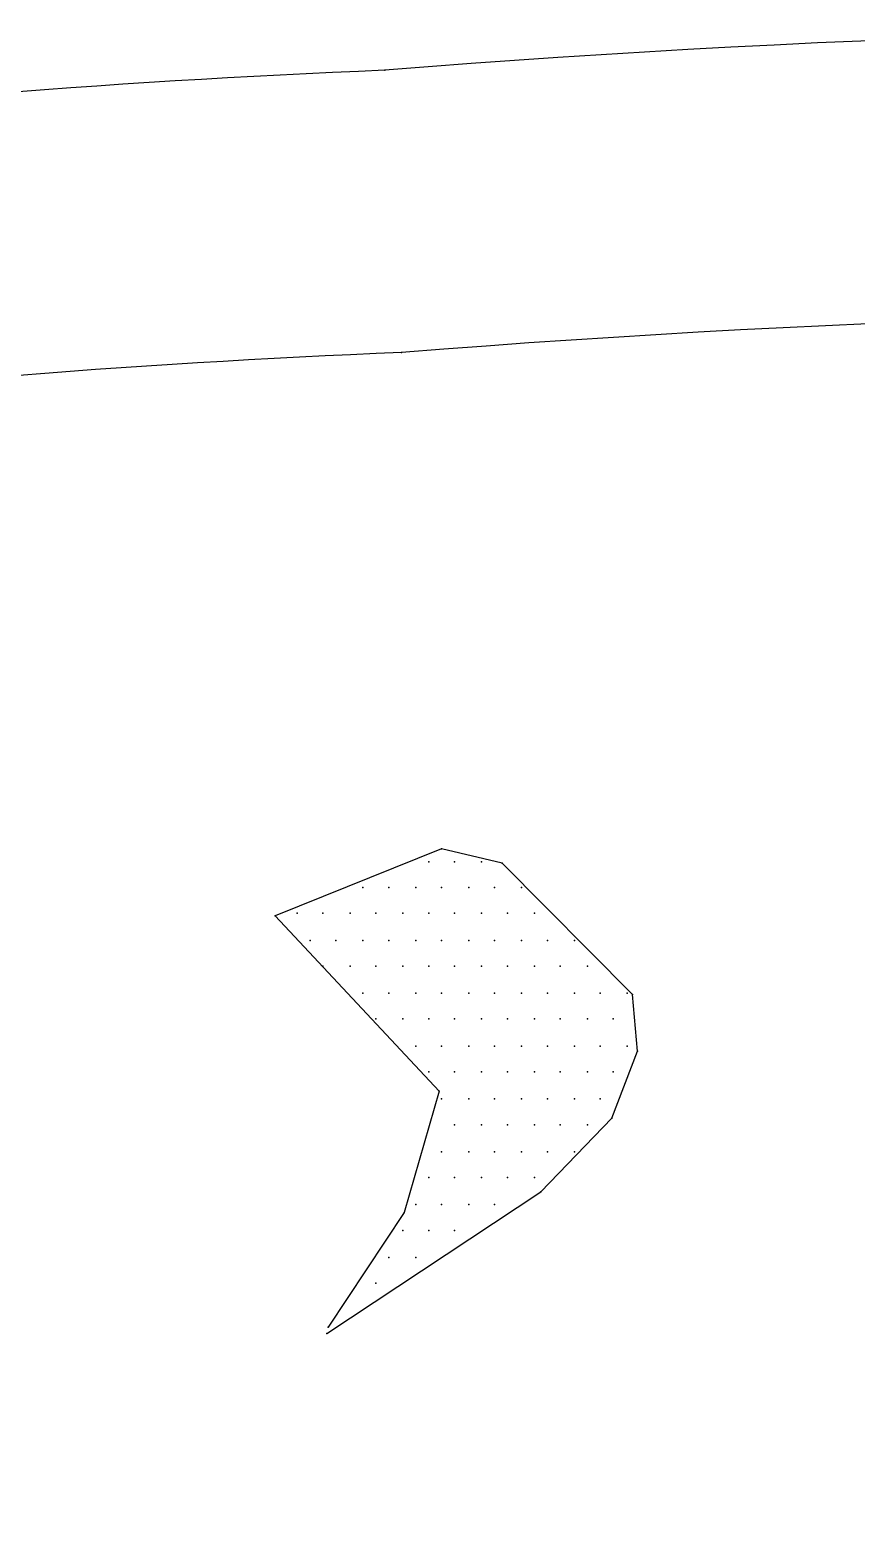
# Model space of a CAD drawing. Extents: x 204392 to 206166, y 706239 to 707835.
# Drawn here: x 204736.23 to 204743, y 707764.02 to 707776.21 of the extents above; entities that cross this region are included whole.
import ezdxf

# ---------------------------------------------------------------- set-up
doc = ezdxf.new("R2010")
doc.units = 0
doc.header["$LTSCALE"] = 7
doc.header["$MEASUREMENT"] = 0
doc.layers.add('FNCP001', color=2, linetype='Continuous')
doc.layers.add('KOTERET', color=1, linetype='Continuous')

# ---------------------------------------------------------------- blocks, each defined once
blk = doc.blocks.new('elips')
at = {"layer": 'KOTERET', "color": 1, "linetype": 'Continuous'}
for points in [[(183499.1831, 676929.4187, 0.06433), (183486.4417, 676932.9339, 0.055067), (183475.12, 676933.2717, 0.081051), (183461.7451, 676930.5218, 0.05642), (183453.2737, 676926.1409, 0.170965), (183446.7604, 676918.5457, 0.076819), (183445.7682, 676914.0539, 0.118306), (183447.3569, 676907.2082, 0.129737), (183452.4345, 676901.4391, 0.070189), (183462.3732, 676896.2032, 0.047922), (183469.826, 676894.3083, 0.049022), (183480.4932, 676893.543, 0.072792), (183496.0954, 676896.2454, 0.1248), (183506.3456, 676901.8508, 0.103709), (183511.9774, 676909.8156, 0.036886), (183512.3891, 676911.5627, 0.106536), (183512.1041, 676916.6878, 0.106243), (183507.037, 676924.4255, 0.106919), (183499.1831, 676929.4187)], [(183470.016, 676895.4537, 0.049045), (183480.4615, 676894.7042, 0.072972), (183495.7682, 676897.3644, 0.125195), (183505.5539, 676902.7006, 0.103069), (183510.8901, 676910.222, 0.035565), (183511.2437, 676911.7474, 0.105225), (183511.0009, 676916.3288, 0.105504), (183506.2242, 676923.6021, 0.107235), (183498.7609, 676928.3419, 0.064474), (183486.278, 676931.7833, 0.055181), (183475.1886, 676932.1158, 0.081162), (183462.1621, 676929.4398, 0.05669), (183453.886, 676925.1539, 0.171614), (183447.8425, 676918.1287, 0.076301), (183446.9293, 676914.0117, 0.117637), (183448.3967, 676907.7307, 0.130118), (183453.0995, 676902.3945, 0.070334), (183462.7691, 676897.2958, 0.047983), (183470.016, 676895.4537)]]:
    blk.add_lwpolyline(points, format="xyb", dxfattribs=at)
at = {"layer": 'KOTERET', "color": 2, "linetype": 'Continuous'}
for points in [[(183475.3522, 676930.0837), (183474.6714, 676929.8093)], [(183475.6003, 676930.0257), (183475.3522, 676930.0837)], [(183475.2995, 676930.0309), (183475.2995, 676930.0309)], [(183475.405, 676930.0309), (183475.405, 676930.0309)], [(183475.5159, 676930.0309), (183475.5159, 676930.0309)], [(183476.1334, 676929.4873), (183475.6003, 676930.0257)], [(183475.0303, 676929.9254), (183475.0303, 676929.9254)], [(183475.1358, 676929.9254), (183475.1358, 676929.9254)], [(183475.2467, 676929.9254), (183475.2467, 676929.9254)], [(183475.3522, 676929.9254), (183475.3522, 676929.9254)], [(183475.4631, 676929.9254), (183475.4631, 676929.9254)], [(183475.5686, 676929.9254), (183475.5686, 676929.9254)], [(183475.6795, 676929.9254), (183475.6795, 676929.9254)], [(183474.7611, 676929.8198), (183474.7611, 676929.8198)], [(183474.8667, 676929.8198), (183474.8667, 676929.8198)], [(183474.9775, 676929.8198), (183474.9775, 676929.8198)], [(183475.0831, 676929.8198), (183475.0831, 676929.8198)], [(183475.1939, 676929.8198), (183475.1939, 676929.8198)], [(183475.2995, 676929.8198), (183475.2995, 676929.8198)], [(183475.405, 676929.8198), (183475.405, 676929.8198)], [(183475.5159, 676929.8198), (183475.5159, 676929.8198)], [(183475.6214, 676929.8198), (183475.6214, 676929.8198)], [(183475.7323, 676929.8198), (183475.7323, 676929.8198)], [(183474.6714, 676929.8093), (183475.3417, 676929.0914)], [(183474.8139, 676929.709), (183474.8139, 676929.709)], [(183474.9194, 676929.709), (183474.9194, 676929.709)], [(183475.0303, 676929.709), (183475.0303, 676929.709)], [(183475.1358, 676929.709), (183475.1358, 676929.709)], [(183475.2467, 676929.709), (183475.2467, 676929.709)], [(183475.3522, 676929.709), (183475.3522, 676929.709)], [(183475.4631, 676929.709), (183475.4631, 676929.709)], [(183475.5686, 676929.709), (183475.5686, 676929.709)], [(183475.6795, 676929.709), (183475.6795, 676929.709)], [(183475.7851, 676929.709), (183475.7851, 676929.709)], [(183475.8959, 676929.709), (183475.8959, 676929.709)], [(183474.8667, 676929.6034), (183474.8667, 676929.6034)], [(183474.9775, 676929.6034), (183474.9775, 676929.6034)], [(183475.0831, 676929.6034), (183475.0831, 676929.6034)], [(183475.1939, 676929.6034), (183475.1939, 676929.6034)], [(183475.2995, 676929.6034), (183475.2995, 676929.6034)], [(183475.405, 676929.6034), (183475.405, 676929.6034)], [(183475.5159, 676929.6034), (183475.5159, 676929.6034)], [(183475.6214, 676929.6034), (183475.6214, 676929.6034)], [(183475.7323, 676929.6034), (183475.7323, 676929.6034)], [(183475.8378, 676929.6034), (183475.8378, 676929.6034)], [(183475.9487, 676929.6034), (183475.9487, 676929.6034)], [(183475.0303, 676929.4926), (183475.0303, 676929.4926)], [(183475.1358, 676929.4926), (183475.1358, 676929.4926)], [(183475.2467, 676929.4926), (183475.2467, 676929.4926)], [(183475.3522, 676929.4926), (183475.3522, 676929.4926)], [(183475.4631, 676929.4926), (183475.4631, 676929.4926)], [(183475.5686, 676929.4926), (183475.5686, 676929.4926)], [(183475.6795, 676929.4926), (183475.6795, 676929.4926)], [(183475.7851, 676929.4926), (183475.7851, 676929.4926)], [(183475.8959, 676929.4926), (183475.8959, 676929.4926)], [(183476.0015, 676929.4926), (183476.0015, 676929.4926)], [(183476.1123, 676929.4926), (183476.1123, 676929.4926)], [(183476.1545, 676929.2551), (183476.1334, 676929.4873)], [(183475.0831, 676929.387), (183475.0831, 676929.387)], [(183475.1939, 676929.387), (183475.1939, 676929.387)], [(183475.2995, 676929.387), (183475.2995, 676929.387)], [(183475.405, 676929.387), (183475.405, 676929.387)], [(183475.5159, 676929.387), (183475.5159, 676929.387)], [(183475.6214, 676929.387), (183475.6214, 676929.387)], [(183475.7323, 676929.387), (183475.7323, 676929.387)], [(183475.8378, 676929.387), (183475.8378, 676929.387)], [(183475.9487, 676929.387), (183475.9487, 676929.387)], [(183476.0542, 676929.387), (183476.0542, 676929.387)], [(183475.2467, 676929.2762), (183475.2467, 676929.2762)], [(183475.3522, 676929.2762), (183475.3522, 676929.2762)], [(183475.4631, 676929.2762), (183475.4631, 676929.2762)], [(183475.5686, 676929.2762), (183475.5686, 676929.2762)], [(183475.6795, 676929.2762), (183475.6795, 676929.2762)], [(183475.7851, 676929.2762), (183475.7851, 676929.2762)], [(183475.8959, 676929.2762), (183475.8959, 676929.2762)], [(183476.0015, 676929.2762), (183476.0015, 676929.2762)], [(183476.1123, 676929.2762), (183476.1123, 676929.2762)], [(183476.049, 676928.9806), (183476.1545, 676929.2551)], [(183475.2995, 676929.1706), (183475.2995, 676929.1706)], [(183475.405, 676929.1706), (183475.405, 676929.1706)], [(183475.5159, 676929.1706), (183475.5159, 676929.1706)], [(183475.6214, 676929.1706), (183475.6214, 676929.1706)], [(183475.7323, 676929.1706), (183475.7323, 676929.1706)], [(183475.8378, 676929.1706), (183475.8378, 676929.1706)], [(183475.9487, 676929.1706), (183475.9487, 676929.1706)], [(183476.0542, 676929.1706), (183476.0542, 676929.1706)], [(183475.3417, 676929.0914), (183475.1992, 676928.5953)], [(183475.3522, 676929.0598), (183475.3522, 676929.0598)], [(183475.4631, 676929.0598), (183475.4631, 676929.0598)], [(183475.5686, 676929.0598), (183475.5686, 676929.0598)], [(183475.6795, 676929.0598), (183475.6795, 676929.0598)], [(183475.7851, 676929.0598), (183475.7851, 676929.0598)], [(183475.8959, 676929.0598), (183475.8959, 676929.0598)], [(183476.0015, 676929.0598), (183476.0015, 676929.0598)], [(183475.7587, 676928.6797), (183476.049, 676928.9806)], [(183475.405, 676928.9542), (183475.405, 676928.9542)], [(183475.5159, 676928.9542), (183475.5159, 676928.9542)], [(183475.6214, 676928.9542), (183475.6214, 676928.9542)], [(183475.7323, 676928.9542), (183475.7323, 676928.9542)], [(183475.8378, 676928.9542), (183475.8378, 676928.9542)], [(183475.9487, 676928.9542), (183475.9487, 676928.9542)], [(183475.3522, 676928.8434), (183475.3522, 676928.8434)], [(183475.4631, 676928.8434), (183475.4631, 676928.8434)], [(183475.5686, 676928.8434), (183475.5686, 676928.8434)], [(183475.6795, 676928.8434), (183475.6795, 676928.8434)], [(183475.7851, 676928.8434), (183475.7851, 676928.8434)], [(183475.8959, 676928.8434), (183475.8959, 676928.8434)], [(183475.2995, 676928.7378), (183475.2995, 676928.7378)], [(183475.405, 676928.7378), (183475.405, 676928.7378)], [(183475.5159, 676928.7378), (183475.5159, 676928.7378)], [(183475.6214, 676928.7378), (183475.6214, 676928.7378)], [(183475.7323, 676928.7378), (183475.7323, 676928.7378)], [(183474.8825, 676928.0991), (183475.7587, 676928.6797)], [(183475.2467, 676928.627), (183475.2467, 676928.627)], [(183475.3522, 676928.627), (183475.3522, 676928.627)], [(183475.4631, 676928.627), (183475.4631, 676928.627)], [(183475.5686, 676928.627), (183475.5686, 676928.627)], [(183475.1992, 676928.5953), (183474.8878, 676928.1255)], [(183475.1939, 676928.5214), (183475.1939, 676928.5214)], [(183475.2995, 676928.5214), (183475.2995, 676928.5214)], [(183475.405, 676928.5214), (183475.405, 676928.5214)], [(183475.1358, 676928.4105), (183475.1358, 676928.4105)], [(183475.2467, 676928.4105), (183475.2467, 676928.4105)], [(183475.0831, 676928.305), (183475.0831, 676928.305)]]:
    blk.add_lwpolyline(points, dxfattribs=at)
at = {"layer": 'KOTERET', "color": 1}
for p in [(183475.12, 676933.2717), (183475.1886, 676932.1158), (183475.3522, 676930.0837), (183475.3522, 676930.0837), (183475.2995, 676930.0309), (183475.2995, 676930.0309), (183475.405, 676930.0309), (183475.405, 676930.0309), (183475.5159, 676930.0309), (183475.5159, 676930.0309), (183475.6003, 676930.0257), (183475.6003, 676930.0257), (183475.0303, 676929.9254), (183475.0303, 676929.9254), (183475.1358, 676929.9254), (183475.1358, 676929.9254), (183475.2467, 676929.9254), (183475.2467, 676929.9254), (183475.3522, 676929.9254), (183475.3522, 676929.9254), (183475.4631, 676929.9254), (183475.4631, 676929.9254), (183475.5686, 676929.9254), (183475.5686, 676929.9254), (183475.6795, 676929.9254), (183475.6795, 676929.9254), (183474.7611, 676929.8198), (183474.7611, 676929.8198), (183474.8667, 676929.8198), (183474.8667, 676929.8198), (183474.9775, 676929.8198), (183474.9775, 676929.8198), (183475.0831, 676929.8198), (183475.0831, 676929.8198), (183475.1939, 676929.8198), (183475.1939, 676929.8198), (183475.2995, 676929.8198), (183475.2995, 676929.8198), (183475.405, 676929.8198), (183475.405, 676929.8198), (183475.5159, 676929.8198), (183475.5159, 676929.8198), (183475.6214, 676929.8198), (183475.6214, 676929.8198), (183475.7323, 676929.8198), (183475.7323, 676929.8198), (183474.6714, 676929.8093), (183474.6714, 676929.8093), (183474.8139, 676929.709), (183474.8139, 676929.709), (183474.9194, 676929.709), (183474.9194, 676929.709), (183475.0303, 676929.709), (183475.0303, 676929.709), (183475.1358, 676929.709), (183475.1358, 676929.709), (183475.2467, 676929.709), (183475.2467, 676929.709), (183475.3522, 676929.709), (183475.3522, 676929.709), (183475.4631, 676929.709), (183475.4631, 676929.709), (183475.5686, 676929.709), (183475.5686, 676929.709), (183475.6795, 676929.709), (183475.6795, 676929.709), (183475.7851, 676929.709), (183475.7851, 676929.709), (183475.8959, 676929.709), (183475.8959, 676929.709), (183474.8667, 676929.6034), (183474.8667, 676929.6034), (183474.9775, 676929.6034), (183474.9775, 676929.6034), (183475.0831, 676929.6034), (183475.0831, 676929.6034), (183475.1939, 676929.6034), (183475.1939, 676929.6034), (183475.2995, 676929.6034), (183475.2995, 676929.6034), (183475.405, 676929.6034), (183475.405, 676929.6034), (183475.5159, 676929.6034), (183475.5159, 676929.6034), (183475.6214, 676929.6034), (183475.6214, 676929.6034), (183475.7323, 676929.6034), (183475.7323, 676929.6034), (183475.8378, 676929.6034), (183475.8378, 676929.6034), (183475.9487, 676929.6034), (183475.9487, 676929.6034), (183475.0303, 676929.4926), (183475.0303, 676929.4926), (183475.1358, 676929.4926), (183475.1358, 676929.4926), (183475.2467, 676929.4926), (183475.2467, 676929.4926), (183475.3522, 676929.4926), (183475.3522, 676929.4926), (183475.4631, 676929.4926), (183475.4631, 676929.4926), (183475.5686, 676929.4926), (183475.5686, 676929.4926), (183475.6795, 676929.4926), (183475.6795, 676929.4926), (183475.7851, 676929.4926), (183475.7851, 676929.4926), (183475.8959, 676929.4926), (183475.8959, 676929.4926), (183476.0015, 676929.4926), (183476.0015, 676929.4926), (183476.1123, 676929.4926), (183476.1123, 676929.4926), (183476.1334, 676929.4873), (183476.1334, 676929.4873), (183475.0831, 676929.387), (183475.0831, 676929.387), (183475.1939, 676929.387), (183475.1939, 676929.387), (183475.2995, 676929.387), (183475.2995, 676929.387), (183475.405, 676929.387), (183475.405, 676929.387), (183475.5159, 676929.387), (183475.5159, 676929.387), (183475.6214, 676929.387), (183475.6214, 676929.387), (183475.7323, 676929.387), (183475.7323, 676929.387), (183475.8378, 676929.387), (183475.8378, 676929.387), (183475.9487, 676929.387), (183475.9487, 676929.387), (183476.0542, 676929.387), (183476.0542, 676929.387), (183475.2467, 676929.2762), (183475.2467, 676929.2762), (183475.3522, 676929.2762), (183475.3522, 676929.2762), (183475.4631, 676929.2762), (183475.4631, 676929.2762), (183475.5686, 676929.2762), (183475.5686, 676929.2762), (183475.6795, 676929.2762), (183475.6795, 676929.2762), (183475.7851, 676929.2762), (183475.7851, 676929.2762), (183475.8959, 676929.2762), (183475.8959, 676929.2762), (183476.0015, 676929.2762), (183476.0015, 676929.2762), (183476.1123, 676929.2762), (183476.1123, 676929.2762), (183476.1545, 676929.2551), (183476.1545, 676929.2551), (183475.2995, 676929.1706), (183475.2995, 676929.1706), (183475.405, 676929.1706), (183475.405, 676929.1706), (183475.5159, 676929.1706), (183475.5159, 676929.1706), (183475.6214, 676929.1706), (183475.6214, 676929.1706), (183475.7323, 676929.1706), (183475.7323, 676929.1706), (183475.8378, 676929.1706), (183475.8378, 676929.1706), (183475.9487, 676929.1706), (183475.9487, 676929.1706), (183476.0542, 676929.1706), (183476.0542, 676929.1706), (183475.3417, 676929.0914), (183475.3417, 676929.0914), (183475.3522, 676929.0598), (183475.3522, 676929.0598), (183475.4631, 676929.0598), (183475.4631, 676929.0598), (183475.5686, 676929.0598), (183475.5686, 676929.0598), (183475.6795, 676929.0598), (183475.6795, 676929.0598), (183475.7851, 676929.0598), (183475.7851, 676929.0598), (183475.8959, 676929.0598), (183475.8959, 676929.0598), (183476.0015, 676929.0598), (183476.0015, 676929.0598), (183476.049, 676928.9806), (183476.049, 676928.9806), (183475.405, 676928.9542), (183475.405, 676928.9542), (183475.5159, 676928.9542), (183475.5159, 676928.9542), (183475.6214, 676928.9542), (183475.6214, 676928.9542), (183475.7323, 676928.9542), (183475.7323, 676928.9542), (183475.8378, 676928.9542), (183475.8378, 676928.9542), (183475.9487, 676928.9542), (183475.9487, 676928.9542), (183475.3522, 676928.8434), (183475.3522, 676928.8434), (183475.4631, 676928.8434), (183475.4631, 676928.8434), (183475.5686, 676928.8434), (183475.5686, 676928.8434), (183475.6795, 676928.8434), (183475.6795, 676928.8434), (183475.7851, 676928.8434), (183475.7851, 676928.8434), (183475.8959, 676928.8434), (183475.8959, 676928.8434), (183475.2995, 676928.7378), (183475.2995, 676928.7378), (183475.405, 676928.7378), (183475.405, 676928.7378), (183475.5159, 676928.7378), (183475.5159, 676928.7378), (183475.6214, 676928.7378), (183475.6214, 676928.7378), (183475.7323, 676928.7378), (183475.7323, 676928.7378), (183475.7587, 676928.6797), (183475.7587, 676928.6797), (183475.2467, 676928.627), (183475.2467, 676928.627), (183475.3522, 676928.627), (183475.3522, 676928.627), (183475.4631, 676928.627), (183475.4631, 676928.627), (183475.5686, 676928.627), (183475.5686, 676928.627), (183475.1992, 676928.5953), (183475.1992, 676928.5953), (183475.1939, 676928.5214), (183475.1939, 676928.5214), (183475.2995, 676928.5214), (183475.2995, 676928.5214), (183475.405, 676928.5214), (183475.405, 676928.5214), (183475.1358, 676928.4105), (183475.1358, 676928.4105), (183475.2467, 676928.4105), (183475.2467, 676928.4105), (183475.0831, 676928.305), (183475.0831, 676928.305), (183474.8878, 676928.1255), (183474.8825, 676928.0991)]:
    blk.add_point(p, dxfattribs=at)

msp = doc.modelspace()

# ---------------------------------------------------------------- block references
at = {"layer": 'FNCP001', "xscale": 2, "yscale": 2, "zscale": 2}
msp.add_blockref('elips', (-162211.1, -646090.662), dxfattribs=at)

doc.saveas('drawing.dxf')
